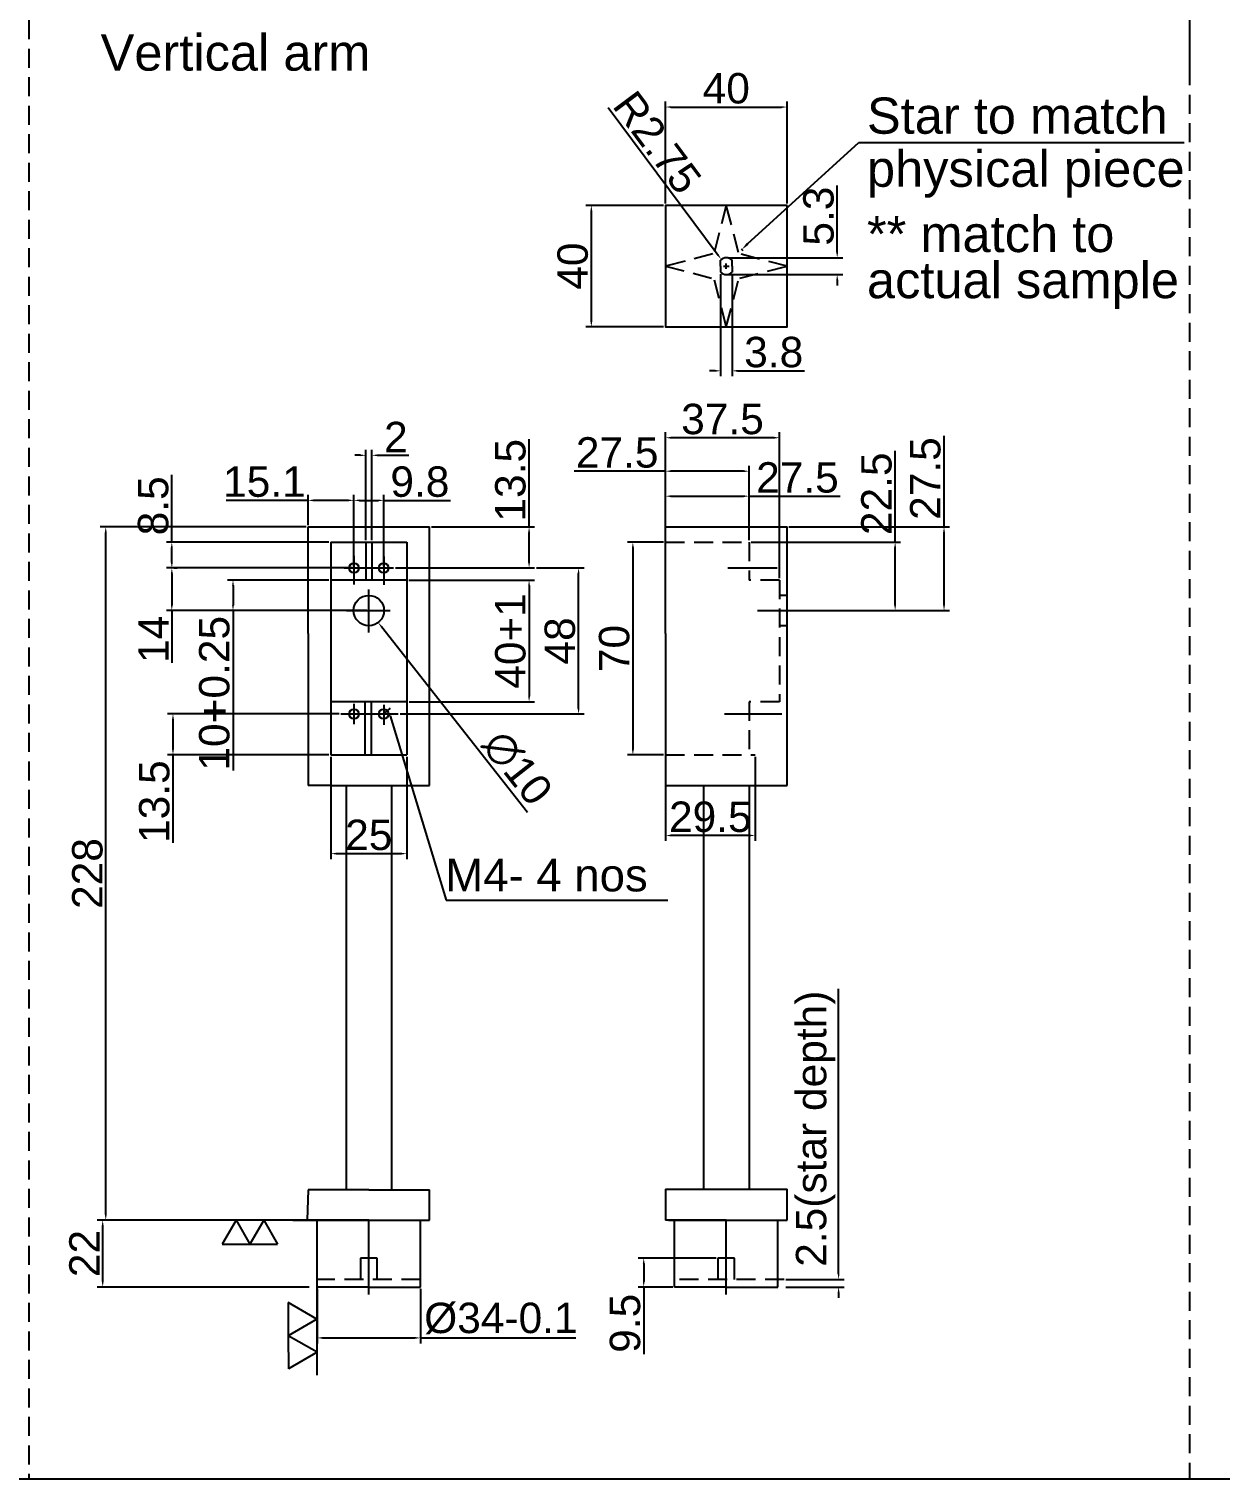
# Model space of a CAD drawing. Header units: millimetres. Extents: x 6534 to 7770, y 230 to 1103.
# Drawn here: x 6971.5 to 7363.4, y 229.9 to 706.8 of the extents above; entities that cross this region are included whole.
import ezdxf

# ---------------------------------------------------------------- set-up
doc = ezdxf.new("R2010")
doc.units = ezdxf.units.MM
doc.header["$LTSCALE"] = 25
doc.header["$MEASUREMENT"] = 0
doc.header["$PDMODE"] = 3
doc.header["$PDSIZE"] = 0.05
doc.linetypes.add('CENTER', pattern=[2, 1.25, -0.25, 0.25, -0.25])
doc.linetypes.add('HIDDEN', pattern=[0.375, 0.25, -0.125])
doc.styles.get("Standard").update_dxf_attribs({"font": 'Arial.ttf'})
doc.dimstyles.get("Standard").update_dxf_attribs({"dimtxt": 0.08, "dimasz": 0.18, "dimexe": 0.18, "dimexo": 0.0625, "dimgap": 0.09, "dimtad": 0, "dimtih": 1, "dimtoh": 1, "dimdec": 4, "dimzin": 0, "dimdsep": 46, "dimtxsty": 'Standard', "dimcen": 0.09, "dimadec": 0, "dimazin": 0, "dimtfac": 1, "dimtdec": 4, "dimtofl": 0, "dimtmove": 0, "dimatfit": 3, "dimfxl": 1, "dimtolj": 1, "dimtzin": 0, "dimarcsym": 0})

# ---------------------------------------------------------------- blocks, each defined once
blk = doc.blocks.new('*D9')
at = {"color": 0, "lineweight": -2, "transparency": 16777216}
for p, q in [((7062.7, 543.03), (6994.97, 543.03)), ((6996.77, 316.83), (6996.77, 541.23)), ((7062.7, 315.03), (6994.97, 315.03))]:
    blk.add_line(p, q, dxfattribs=at)
at = {"color": 0, "transparency": 16777216}
for points in [[(6996.47, 541.23), (6997.07, 541.23), (6996.77, 543.03)], [(6996.47, 316.83), (6997.07, 316.83), (6996.77, 315.03)]]:
    blk.add_solid(points, dxfattribs=at)
at = {"layer": 'Defpoints', "color": 0, "transparency": 16777216}
for p in [(6996.77, 543.03), (7063.32, 543.03), (7063.32, 315.03)]:
    blk.add_point(p, dxfattribs=at)
at = {"color": 0, "transparency": 16777216, "insert": (6990.77, 429.03), "char_height": 10, "attachment_point": 5, "rotation": 90}
blk.add_mtext('\\A1;228', dxfattribs=at)
blk = doc.blocks.new('*D10')
at = {"color": 0, "lineweight": -2, "transparency": 16777216}
for p, q in [((7096.45, 525.53), (7137.86, 525.53)), ((7136.06, 523.73), (7136.06, 487.33)), ((7096.57, 485.53), (7137.86, 485.53))]:
    blk.add_line(p, q, dxfattribs=at)
at = {"color": 0, "transparency": 16777216}
for points in [[(7135.76, 523.73), (7136.36, 523.73), (7136.06, 525.53)], [(7135.76, 487.33), (7136.36, 487.33), (7136.06, 485.53)]]:
    blk.add_solid(points, dxfattribs=at)
at = {"layer": 'Defpoints', "color": 0, "transparency": 16777216}
for p in [(7095.82, 525.53), (7095.94, 485.53), (7136.06, 485.53)]:
    blk.add_point(p, dxfattribs=at)
at = {"color": 0, "transparency": 16777216, "insert": (7129.95, 505.53), "char_height": 10, "attachment_point": 5, "rotation": 90}
blk.add_mtext('\\A1;40+1', dxfattribs=at)
blk = doc.blocks.new('*D11')
at = {"color": 0, "lineweight": -2, "transparency": 16777216}
for p, q in [((7136.06, 543.03), (7136.06, 571.94)), ((7103.95, 543.03), (7137.86, 543.03)), ((7136.06, 531.33), (7136.06, 541.23)), ((7092.08, 529.53), (7137.86, 529.53))]:
    blk.add_line(p, q, dxfattribs=at)
at = {"color": 0, "transparency": 16777216}
for points in [[(7135.76, 541.23), (7136.36, 541.23), (7136.06, 543.03)], [(7135.76, 531.33), (7136.36, 531.33), (7136.06, 529.53)]]:
    blk.add_solid(points, dxfattribs=at)
at = {"layer": 'Defpoints', "color": 0, "transparency": 16777216}
for p in [(7103.32, 543.03), (7136.06, 543.03), (7091.46, 529.53)]:
    blk.add_point(p, dxfattribs=at)
at = {"color": 0, "transparency": 16777216, "insert": (7129.95, 558.38), "char_height": 10, "attachment_point": 5, "rotation": 90}
blk.add_mtext('\\A1;13.5', dxfattribs=at)
blk = doc.blocks.new('*D12')
at = {"color": 0, "lineweight": -2, "transparency": 16777216}
for p, q in [((7063.32, 543.65), (7063.32, 553.57)), ((7078.42, 530.15), (7078.42, 553.57)), ((7063.32, 551.77), (7036.42, 551.77)), ((7076.62, 551.77), (7065.12, 551.77))]:
    blk.add_line(p, q, dxfattribs=at)
at = {"color": 0, "transparency": 16777216}
for points in [[(7065.12, 552.07), (7065.12, 551.47), (7063.32, 551.77)], [(7076.62, 552.07), (7076.62, 551.47), (7078.42, 551.77)]]:
    blk.add_solid(points, dxfattribs=at)
at = {"layer": 'Defpoints', "color": 0, "transparency": 16777216}
for p in [(7063.32, 551.77), (7063.32, 543.03), (7078.42, 529.53)]:
    blk.add_point(p, dxfattribs=at)
at = {"color": 0, "transparency": 16777216, "insert": (7048.97, 557.87), "char_height": 10, "attachment_point": 5}
blk.add_mtext('\\A1;15.1', dxfattribs=at)
blk = doc.blocks.new('*D13')
at = {"color": 0, "lineweight": -2, "transparency": 16777216}
for p, q in [((7078.42, 552.39), (7078.42, 553.57)), ((7088.22, 530.15), (7088.22, 553.57)), ((7080.22, 551.77), (7086.42, 551.77)), ((7088.22, 551.77), (7110.25, 551.77))]:
    blk.add_line(p, q, dxfattribs=at)
at = {"color": 0, "transparency": 16777216}
for points in [[(7080.22, 552.07), (7080.22, 551.47), (7078.42, 551.77)], [(7086.42, 552.07), (7086.42, 551.47), (7088.22, 551.77)]]:
    blk.add_solid(points, dxfattribs=at)
at = {"layer": 'Defpoints', "color": 0, "transparency": 16777216}
for p in [(7078.42, 551.77), (7088.22, 551.77), (7088.22, 529.53)]:
    blk.add_point(p, dxfattribs=at)
at = {"color": 0, "transparency": 16777216, "insert": (7100.13, 557.87), "char_height": 10, "attachment_point": 5}
blk.add_mtext('\\A1;9.8', dxfattribs=at)
blk = doc.blocks.new('*D14')
at = {"color": 0, "lineweight": -2, "transparency": 16777216}
for p, q in [((7082.32, 538.65), (7082.32, 568.39)), ((7084.32, 538.65), (7084.32, 568.39)), ((7080.52, 566.59), (7078.72, 566.59)), ((7086.12, 566.59), (7096.54, 566.59))]:
    blk.add_line(p, q, dxfattribs=at)
at = {"color": 0, "transparency": 16777216}
for points in [[(7080.52, 566.89), (7080.52, 566.29), (7082.32, 566.59)], [(7086.12, 566.89), (7086.12, 566.29), (7084.32, 566.59)]]:
    blk.add_solid(points, dxfattribs=at)
at = {"layer": 'Defpoints', "color": 0, "transparency": 16777216}
for p in [(7084.32, 566.59), (7082.32, 538.03), (7084.32, 538.03)]:
    blk.add_point(p, dxfattribs=at)
at = {"color": 0, "transparency": 16777216, "insert": (7092.23, 572.61), "char_height": 10, "attachment_point": 5}
blk.add_mtext('\\A1;2', dxfattribs=at)
blk = doc.blocks.new('*D15')
at = {"color": 0, "lineweight": -2, "transparency": 16777216}
for p, q in [((7138.48, 529.53), (7154.14, 529.53)), ((7152.34, 483.33), (7152.34, 527.73)), ((7093.62, 481.53), (7154.14, 481.53))]:
    blk.add_line(p, q, dxfattribs=at)
at = {"color": 0, "transparency": 16777216}
for points in [[(7152.04, 527.73), (7152.64, 527.73), (7152.34, 529.53)], [(7152.04, 483.33), (7152.64, 483.33), (7152.34, 481.53)]]:
    blk.add_solid(points, dxfattribs=at)
at = {"layer": 'Defpoints', "color": 0, "transparency": 16777216}
for p in [(7137.86, 529.53), (7152.34, 529.53), (7093, 481.53)]:
    blk.add_point(p, dxfattribs=at)
at = {"color": 0, "transparency": 16777216, "insert": (7146.23, 505.53), "char_height": 10, "attachment_point": 5, "rotation": 90}
blk.add_mtext('\\A1;48', dxfattribs=at)
blk = doc.blocks.new('*D16')
at = {"color": 0, "lineweight": -2, "transparency": 16777216}
for p, q in [((7180.33, 538.03), (7168.41, 538.03)), ((7170.21, 536.23), (7170.21, 469.83)), ((7180.33, 468.03), (7168.41, 468.03))]:
    blk.add_line(p, q, dxfattribs=at)
at = {"color": 0, "transparency": 16777216}
for points in [[(7169.91, 536.23), (7170.51, 536.23), (7170.21, 538.03)], [(7169.91, 469.83), (7170.51, 469.83), (7170.21, 468.03)]]:
    blk.add_solid(points, dxfattribs=at)
at = {"layer": 'Defpoints', "color": 0, "transparency": 16777216}
for p in [(7180.95, 538.03), (7170.21, 468.03), (7180.95, 468.03)]:
    blk.add_point(p, dxfattribs=at)
at = {"color": 0, "transparency": 16777216, "insert": (7164.1, 503.03), "char_height": 10, "attachment_point": 5, "rotation": 90}
blk.add_mtext('\\A1;70', dxfattribs=at)
blk = doc.blocks.new('*D17')
at = {"color": 0, "lineweight": -2, "transparency": 16777216}
for p, q in [((7256.51, 538.03), (7256.51, 568.05)), ((7209.08, 538.03), (7258.31, 538.03)), ((7256.51, 517.33), (7256.51, 536.23)), ((7225.73, 515.53), (7258.31, 515.53))]:
    blk.add_line(p, q, dxfattribs=at)
at = {"color": 0, "transparency": 16777216}
for points in [[(7256.21, 536.23), (7256.81, 536.23), (7256.51, 538.03)], [(7256.21, 517.33), (7256.81, 517.33), (7256.51, 515.53)]]:
    blk.add_solid(points, dxfattribs=at)
at = {"layer": 'Defpoints', "color": 0, "transparency": 16777216}
for p in [(7208.45, 538.03), (7256.51, 538.03), (7225.1, 515.53)]:
    blk.add_point(p, dxfattribs=at)
at = {"color": 0, "transparency": 16777216, "insert": (7250.4, 553.94), "char_height": 10, "attachment_point": 5, "rotation": 90}
blk.add_mtext('\\A1;22.5', dxfattribs=at)
blk = doc.blocks.new('*D18')
at = {"color": 0, "lineweight": -2, "transparency": 16777216}
for p, q in [((7082.42, 515.53), (7084.22, 515.53)), ((7083.32, 514.63), (7083.32, 516.43)), ((7135.58, 449.13), (7087.53, 510.18))]:
    blk.add_line(p, q, dxfattribs=at)
at = {"color": 0, "transparency": 16777216}
blk.add_solid([(7087.76, 510.37), (7087.29, 510), (7086.41, 511.6)], dxfattribs=at)
at = {"layer": 'Defpoints', "color": 0, "transparency": 16777216}
for p in [(7080.23, 519.46), (7086.41, 511.6)]:
    blk.add_point(p, dxfattribs=at)
at = {"color": 0, "transparency": 16777216, "insert": (7132.2, 463.75), "char_height": 10, "attachment_point": 5, "rotation": 308.204}
blk.add_mtext('\\A1;∅10', dxfattribs=at)
blk = doc.blocks.new('*D19')
at = {"color": 0, "lineweight": -2, "transparency": 16777216}
for p, q in [((7180.95, 543.65), (7180.95, 554.95)), ((7208.45, 538.65), (7208.45, 554.95)), ((7182.75, 553.15), (7206.65, 553.15)), ((7208.45, 553.15), (7238.47, 553.15))]:
    blk.add_line(p, q, dxfattribs=at)
at = {"color": 0, "transparency": 16777216}
for points in [[(7182.75, 553.45), (7182.75, 552.85), (7180.95, 553.15)], [(7206.65, 553.45), (7206.65, 552.85), (7208.45, 553.15)]]:
    blk.add_solid(points, dxfattribs=at)
at = {"layer": 'Defpoints', "color": 0, "transparency": 16777216}
for p in [(7208.45, 553.15), (7180.95, 543.03), (7208.45, 538.03)]:
    blk.add_point(p, dxfattribs=at)
at = {"color": 0, "transparency": 16777216, "insert": (7224.36, 559.25), "char_height": 10, "attachment_point": 5}
blk.add_mtext('\\A1;27.5', dxfattribs=at)
blk = doc.blocks.new('*D20')
at = {"color": 0, "lineweight": -2, "transparency": 16777216}
for p, q in [((7180.95, 538.65), (7180.95, 574.16)), ((7216.65, 572.36), (7182.75, 572.36)), ((7218.45, 526.15), (7218.45, 574.16))]:
    blk.add_line(p, q, dxfattribs=at)
at = {"color": 0, "transparency": 16777216}
for points in [[(7182.75, 572.66), (7182.75, 572.06), (7180.95, 572.36)], [(7216.65, 572.66), (7216.65, 572.06), (7218.45, 572.36)]]:
    blk.add_solid(points, dxfattribs=at)
at = {"layer": 'Defpoints', "color": 0, "transparency": 16777216}
for p in [(7180.95, 572.36), (7180.95, 538.03), (7218.45, 525.53)]:
    blk.add_point(p, dxfattribs=at)
at = {"color": 0, "transparency": 16777216, "insert": (7199.7, 578.47), "char_height": 10, "attachment_point": 5}
blk.add_mtext('\\A1;37.5', dxfattribs=at)
blk = doc.blocks.new('*D21')
at = {"color": 0, "lineweight": -2, "transparency": 16777216}
for p, q in [((7077.8, 529.53), (7016.71, 529.53)), ((7018.51, 527.73), (7018.51, 517.33)), ((7082.7, 515.53), (7016.71, 515.53)), ((7018.51, 515.53), (7018.51, 498.38))]:
    blk.add_line(p, q, dxfattribs=at)
at = {"color": 0, "transparency": 16777216}
for points in [[(7018.21, 527.73), (7018.81, 527.73), (7018.51, 529.53)], [(7018.21, 517.33), (7018.81, 517.33), (7018.51, 515.53)]]:
    blk.add_solid(points, dxfattribs=at)
at = {"layer": 'Defpoints', "color": 0, "transparency": 16777216}
for p in [(7078.42, 529.53), (7018.51, 515.53), (7083.32, 515.53)]:
    blk.add_point(p, dxfattribs=at)
at = {"color": 0, "transparency": 16777216, "insert": (7012.49, 506.05), "char_height": 10, "attachment_point": 5, "rotation": 90}
blk.add_mtext('\\A1;14', dxfattribs=at)
blk = doc.blocks.new('*D22')
at = {"color": 0, "lineweight": -2, "transparency": 16777216}
for p, q in [((7018.51, 538.03), (7018.51, 560.12)), ((7070.2, 538.03), (7016.71, 538.03)), ((7018.51, 531.33), (7018.51, 536.23)), ((7019.14, 529.53), (7020.31, 529.53))]:
    blk.add_line(p, q, dxfattribs=at)
at = {"color": 0, "transparency": 16777216}
for points in [[(7018.21, 536.23), (7018.81, 536.23), (7018.51, 538.03)], [(7018.21, 531.33), (7018.81, 531.33), (7018.51, 529.53)]]:
    blk.add_solid(points, dxfattribs=at)
at = {"layer": 'Defpoints', "color": 0, "transparency": 16777216}
for p in [(7018.51, 538.03), (7070.82, 538.03), (7018.51, 529.53)]:
    blk.add_point(p, dxfattribs=at)
at = {"color": 0, "transparency": 16777216, "insert": (7012.41, 549.97), "char_height": 10, "attachment_point": 5, "rotation": 90}
blk.add_mtext('\\A1;8.5', dxfattribs=at)
blk = doc.blocks.new('*D23')
at = {"color": 0, "lineweight": -2, "transparency": 16777216}
for p, q in [((7073.53, 481.53), (7017.09, 481.53)), ((7018.89, 479.73), (7018.89, 469.83)), ((7070.2, 468.03), (7017.09, 468.03)), ((7018.89, 468.03), (7018.89, 439.12))]:
    blk.add_line(p, q, dxfattribs=at)
at = {"color": 0, "transparency": 16777216}
for points in [[(7018.59, 479.73), (7019.19, 479.73), (7018.89, 481.53)], [(7018.59, 469.83), (7019.19, 469.83), (7018.89, 468.03)]]:
    blk.add_solid(points, dxfattribs=at)
at = {"layer": 'Defpoints', "color": 0, "transparency": 16777216}
for p in [(7074.16, 481.53), (7018.89, 468.03), (7070.82, 468.03)]:
    blk.add_point(p, dxfattribs=at)
at = {"color": 0, "transparency": 16777216, "insert": (7012.78, 452.67), "char_height": 10, "attachment_point": 5, "rotation": 90}
blk.add_mtext('\\A1;13.5', dxfattribs=at)
blk = doc.blocks.new('*D24')
at = {"color": 0, "lineweight": -2, "transparency": 16777216}
for p, q in [((7199.07, 626.18), (7199.07, 592.58)), ((7202.84, 626.18), (7202.84, 592.58)), ((7197.27, 594.38), (7195.47, 594.38)), ((7204.64, 594.38), (7226.66, 594.38))]:
    blk.add_line(p, q, dxfattribs=at)
at = {"color": 0, "transparency": 16777216}
for points in [[(7197.27, 594.68), (7197.27, 594.08), (7199.07, 594.38)], [(7204.64, 594.68), (7204.64, 594.08), (7202.84, 594.38)]]:
    blk.add_solid(points, dxfattribs=at)
at = {"layer": 'Defpoints', "color": 0, "transparency": 16777216}
for p in [(7199.07, 626.81), (7202.84, 626.81), (7202.84, 594.38)]:
    blk.add_point(p, dxfattribs=at)
at = {"color": 0, "transparency": 16777216, "insert": (7216.55, 600.49), "char_height": 10, "attachment_point": 5}
blk.add_mtext('\\A1;3.8', dxfattribs=at)
blk = doc.blocks.new('*D25')
at = {"color": 0, "lineweight": -2, "transparency": 16777216}
for p, q in [((7237.44, 633.36), (7237.44, 655.36)), ((7201.58, 631.56), (7239.24, 631.56)), ((7201.58, 626.06), (7239.24, 626.06)), ((7237.44, 624.26), (7237.44, 622.46))]:
    blk.add_line(p, q, dxfattribs=at)
at = {"color": 0, "transparency": 16777216}
for points in [[(7237.14, 633.36), (7237.74, 633.36), (7237.44, 631.56)], [(7237.14, 624.26), (7237.74, 624.26), (7237.44, 626.06)]]:
    blk.add_solid(points, dxfattribs=at)
at = {"layer": 'Defpoints', "color": 0, "transparency": 16777216}
for p in [(7200.95, 631.56), (7237.44, 631.56), (7200.95, 626.06)]:
    blk.add_point(p, dxfattribs=at)
at = {"color": 0, "transparency": 16777216, "insert": (7231.33, 645.26), "char_height": 10, "attachment_point": 5, "rotation": 90}
blk.add_mtext('\\A1;5.3', dxfattribs=at)
blk = doc.blocks.new('*D26')
at = {"color": 0, "lineweight": -2, "transparency": 16777216}
for p, q in [((7162.1, 680.94), (7198.23, 632.45)), ((7200.95, 627.91), (7200.95, 629.71)), ((7200.05, 628.81), (7201.85, 628.81))]:
    blk.add_line(p, q, dxfattribs=at)
at = {"color": 0, "transparency": 16777216}
blk.add_solid([(7198.47, 632.63), (7197.99, 632.27), (7199.31, 631.01)], dxfattribs=at)
at = {"layer": 'Defpoints', "color": 0, "transparency": 16777216}
for p in [(7199.31, 631.01), (7200.95, 628.81)]:
    blk.add_point(p, dxfattribs=at)
at = {"color": 0, "transparency": 16777216, "insert": (7178.24, 669.5), "char_height": 10, "attachment_point": 5, "rotation": 306.6957}
blk.add_mtext('\\A1;R2.75', dxfattribs=at)
blk = doc.blocks.new('*D27')
at = {"color": 0, "lineweight": -2, "transparency": 16777216}
for p, q in [((7062.7, 315.03), (6993.97, 315.03)), ((6995.77, 294.83), (6995.77, 313.23)), ((7063.7, 293.03), (6993.97, 293.03))]:
    blk.add_line(p, q, dxfattribs=at)
at = {"color": 0, "transparency": 16777216}
for points in [[(6995.47, 313.23), (6996.07, 313.23), (6995.77, 315.03)], [(6995.47, 294.83), (6996.07, 294.83), (6995.77, 293.03)]]:
    blk.add_solid(points, dxfattribs=at)
at = {"layer": 'Defpoints', "color": 0, "transparency": 16777216}
for p in [(6995.77, 315.03), (7063.32, 315.03), (7064.32, 293.03)]:
    blk.add_point(p, dxfattribs=at)
at = {"color": 0, "transparency": 16777216, "insert": (6989.75, 304.03), "char_height": 10, "attachment_point": 5, "rotation": 90}
blk.add_mtext('\\A1;22', dxfattribs=at)
blk = doc.blocks.new('*D28')
at = {"color": 0, "lineweight": -2, "transparency": 16777216}
for p, q in [((7180.95, 649.43), (7180.95, 682.94)), ((7220.95, 649.43), (7220.95, 682.94)), ((7182.75, 681.14), (7219.15, 681.14))]:
    blk.add_line(p, q, dxfattribs=at)
at = {"color": 0, "transparency": 16777216}
for points in [[(7182.75, 681.44), (7182.75, 680.84), (7180.95, 681.14)], [(7219.15, 681.44), (7219.15, 680.84), (7220.95, 681.14)]]:
    blk.add_solid(points, dxfattribs=at)
at = {"layer": 'Defpoints', "color": 0, "transparency": 16777216}
for p in [(7220.95, 681.14), (7180.95, 648.81), (7220.95, 648.81)]:
    blk.add_point(p, dxfattribs=at)
at = {"color": 0, "transparency": 16777216, "insert": (7200.95, 687.25), "char_height": 10, "attachment_point": 5}
blk.add_mtext('\\A1;40', dxfattribs=at)
blk = doc.blocks.new('*D29')
at = {"color": 0, "lineweight": -2, "transparency": 16777216}
for p, q in [((7180.33, 648.81), (7154.74, 648.81)), ((7156.54, 647.01), (7156.54, 610.61)), ((7180.33, 608.81), (7154.74, 608.81))]:
    blk.add_line(p, q, dxfattribs=at)
at = {"color": 0, "transparency": 16777216}
for points in [[(7156.24, 647.01), (7156.84, 647.01), (7156.54, 648.81)], [(7156.24, 610.61), (7156.84, 610.61), (7156.54, 608.81)]]:
    blk.add_solid(points, dxfattribs=at)
at = {"layer": 'Defpoints', "color": 0, "transparency": 16777216}
for p in [(7180.95, 648.81), (7156.54, 608.81), (7180.95, 608.81)]:
    blk.add_point(p, dxfattribs=at)
at = {"color": 0, "transparency": 16777216, "insert": (7150.44, 628.81), "char_height": 10, "attachment_point": 5, "rotation": 90}
blk.add_mtext('\\A1;40', dxfattribs=at)
blk = doc.blocks.new('*D30')
at = {"color": 0, "lineweight": -2, "transparency": 16777216}
for p, q in [((7180.95, 467.4), (7180.95, 439.74)), ((7210.45, 467.4), (7210.45, 439.74)), ((7208.65, 441.54), (7182.75, 441.54))]:
    blk.add_line(p, q, dxfattribs=at)
at = {"color": 0, "transparency": 16777216}
for points in [[(7182.75, 441.84), (7182.75, 441.24), (7180.95, 441.54)], [(7208.65, 441.84), (7208.65, 441.24), (7210.45, 441.54)]]:
    blk.add_solid(points, dxfattribs=at)
at = {"layer": 'Defpoints', "color": 0, "transparency": 16777216}
for p in [(7180.95, 468.03), (7210.45, 468.03), (7180.95, 441.54)]:
    blk.add_point(p, dxfattribs=at)
at = {"color": 0, "transparency": 16777216, "insert": (7195.7, 447.64), "char_height": 10, "attachment_point": 5}
blk.add_mtext('\\A1;29.5', dxfattribs=at)
blk = doc.blocks.new('*D32')
at = {"color": 0, "lineweight": -2, "transparency": 16777216}
for p, q in [((7180.95, 543.65), (7180.95, 563.17)), ((7208.45, 543.65), (7208.45, 563.17)), ((7180.95, 561.37), (7150.93, 561.37)), ((7206.65, 561.37), (7182.75, 561.37))]:
    blk.add_line(p, q, dxfattribs=at)
at = {"color": 0, "transparency": 16777216}
for points in [[(7182.75, 561.67), (7182.75, 561.07), (7180.95, 561.37)], [(7206.65, 561.67), (7206.65, 561.07), (7208.45, 561.37)]]:
    blk.add_solid(points, dxfattribs=at)
at = {"layer": 'Defpoints', "color": 0, "transparency": 16777216}
for p in [(7180.95, 561.37), (7180.95, 543.03), (7208.45, 543.03)]:
    blk.add_point(p, dxfattribs=at)
at = {"color": 0, "transparency": 16777216, "insert": (7165.04, 567.47), "char_height": 10, "attachment_point": 5}
blk.add_mtext('\\A1;27.5', dxfattribs=at)
blk = doc.blocks.new('*D52')
at = {"color": 0, "lineweight": -2, "transparency": 16777216}
for p, q in [((7070.82, 467.4), (7070.82, 433.77)), ((7095.82, 467.4), (7095.82, 433.77)), ((7072.62, 435.57), (7094.02, 435.57))]:
    blk.add_line(p, q, dxfattribs=at)
at = {"color": 0, "transparency": 16777216}
for points in [[(7072.62, 435.87), (7072.62, 435.27), (7070.82, 435.57)], [(7094.02, 435.87), (7094.02, 435.27), (7095.82, 435.57)]]:
    blk.add_solid(points, dxfattribs=at)
at = {"layer": 'Defpoints', "color": 0, "transparency": 16777216}
for p in [(7070.82, 468.03), (7095.82, 468.03), (7095.82, 435.57)]:
    blk.add_point(p, dxfattribs=at)
at = {"color": 0, "transparency": 16777216, "insert": (7083.32, 441.68), "char_height": 10, "attachment_point": 5}
blk.add_mtext('\\A1;25', dxfattribs=at)
blk = doc.blocks.new('*D53')
at = {"color": 0, "lineweight": -2, "transparency": 16777216}
for p, q in [((7070.2, 525.53), (7036.84, 525.53)), ((7038.64, 523.73), (7038.64, 517.33)), ((7070.2, 515.53), (7036.84, 515.53)), ((7038.64, 515.53), (7038.64, 462.92))]:
    blk.add_line(p, q, dxfattribs=at)
at = {"color": 0, "transparency": 16777216}
for points in [[(7038.34, 523.73), (7038.94, 523.73), (7038.64, 525.53)], [(7038.34, 517.33), (7038.94, 517.33), (7038.64, 515.53)]]:
    blk.add_solid(points, dxfattribs=at)
at = {"layer": 'Defpoints', "color": 0, "transparency": 16777216}
for p in [(7070.82, 525.53), (7038.64, 515.53), (7070.82, 515.53)]:
    blk.add_point(p, dxfattribs=at)
at = {"color": 0, "transparency": 16777216, "insert": (7032.53, 488.32), "char_height": 10, "attachment_point": 5, "rotation": 90}
blk.add_mtext('\\A1;10+0.25', dxfattribs=at)
blk = doc.blocks.new('*D89')
at = {"color": 0, "lineweight": -2, "transparency": 16777216}
for p, q in [((7237.91, 297.33), (7237.91, 391.06)), ((7220.58, 295.53), (7239.71, 295.53)), ((7220.58, 293.03), (7239.71, 293.03)), ((7237.91, 291.23), (7237.91, 289.43))]:
    blk.add_line(p, q, dxfattribs=at)
at = {"color": 0, "transparency": 16777216}
for points in [[(7237.61, 297.33), (7238.21, 297.33), (7237.91, 295.53)], [(7237.61, 291.23), (7238.21, 291.23), (7237.91, 293.03)]]:
    blk.add_solid(points, dxfattribs=at)
at = {"layer": 'Defpoints', "color": 0, "transparency": 16777216}
for p in [(7219.95, 295.53), (7219.95, 293.03), (7237.91, 295.53)]:
    blk.add_point(p, dxfattribs=at)
at = {"color": 0, "transparency": 16777216, "insert": (7230.36, 345.1), "char_height": 10, "attachment_point": 5, "rotation": 90}
blk.add_mtext('\\A1;2.5(star depth)', dxfattribs=at)
blk = doc.blocks.new('*D91')
at = {"color": 0, "lineweight": -2, "transparency": 16777216}
for p, q in [((7066.32, 292.4), (7066.32, 274.49)), ((7100.32, 292.4), (7100.32, 274.49)), ((7068.12, 276.29), (7098.52, 276.29)), ((7100.32, 276.29), (7151.47, 276.29))]:
    blk.add_line(p, q, dxfattribs=at)
at = {"color": 0, "transparency": 16777216}
for points in [[(7068.12, 276.59), (7068.12, 275.99), (7066.32, 276.29)], [(7098.52, 276.59), (7098.52, 275.99), (7100.32, 276.29)]]:
    blk.add_solid(points, dxfattribs=at)
at = {"layer": 'Defpoints', "color": 0, "transparency": 16777216}
for p in [(7066.32, 293.03), (7100.32, 293.03), (7100.32, 276.29)]:
    blk.add_point(p, dxfattribs=at)
at = {"color": 0, "transparency": 16777216, "insert": (7126.79, 282.68), "char_height": 10, "attachment_point": 5}
blk.add_mtext('\\A1;%%C34-0.1', dxfattribs=at)
blk = doc.blocks.new('*D92')
at = {"color": 0, "lineweight": -2, "transparency": 16777216}
for p, q in [((7272.59, 543.03), (7272.59, 573.05)), ((7221.58, 543.03), (7274.39, 543.03)), ((7272.59, 517.33), (7272.59, 541.23)), ((7221.58, 515.53), (7274.39, 515.53))]:
    blk.add_line(p, q, dxfattribs=at)
at = {"color": 0, "transparency": 16777216}
for points in [[(7272.29, 541.23), (7272.89, 541.23), (7272.59, 543.03)], [(7272.29, 517.33), (7272.89, 517.33), (7272.59, 515.53)]]:
    blk.add_solid(points, dxfattribs=at)
at = {"layer": 'Defpoints', "color": 0, "transparency": 16777216}
for p in [(7220.95, 543.03), (7272.59, 543.03), (7220.95, 515.53)]:
    blk.add_point(p, dxfattribs=at)
at = {"color": 0, "transparency": 16777216, "insert": (7266.49, 558.94), "char_height": 10, "attachment_point": 5, "rotation": 90}
blk.add_mtext('\\A1;27.5', dxfattribs=at)
blk = doc.blocks.new('*D100')
at = {"color": 0, "lineweight": -2, "transparency": 16777216}
for p, q in [((7197.58, 302.53), (7171.98, 302.53)), ((7173.78, 300.73), (7173.78, 294.83)), ((7183.33, 293.03), (7171.98, 293.03)), ((7173.78, 293.03), (7173.78, 270.95))]:
    blk.add_line(p, q, dxfattribs=at)
at = {"color": 0, "transparency": 16777216}
for points in [[(7173.48, 300.73), (7174.08, 300.73), (7173.78, 302.53)], [(7173.48, 294.83), (7174.08, 294.83), (7173.78, 293.03)]]:
    blk.add_solid(points, dxfattribs=at)
at = {"layer": 'Defpoints', "color": 0, "transparency": 16777216}
for p in [(7198.2, 302.53), (7173.78, 293.03), (7183.95, 293.03)]:
    blk.add_point(p, dxfattribs=at)
at = {"color": 0, "transparency": 16777216, "insert": (7167.68, 281.09), "char_height": 10, "attachment_point": 5, "rotation": 90}
blk.add_mtext('\\A1;9.5', dxfattribs=at)

msp = doc.modelspace()

# ---------------------------------------------------------------- linework, layer by layer
at = {"linetype": 'HIDDEN'}
for p, q in [((6971.51409, 1103.42497), (6971.51409, 229.88205)), ((7353.3382, 951.55229), (7353.3382, 694.37387)), ((7353.3382, 741.45593), (7353.3382, 229.88205)), ((7200.95328, 648.80537), (7196.95328, 633.2775)), ((7204.95328, 633.2775), (7200.95328, 648.80537)), ((7196.48114, 632.80537), (7180.95328, 628.80537)), ((7220.95328, 628.80537), (7205.42541, 632.80537)), ((7180.95328, 628.80537), (7196.48114, 624.80537)), ((7205.42541, 624.80537), (7220.95328, 628.80537)), ((7196.95328, 624.33323), (7200.95328, 608.80537)), ((7200.95328, 608.80537), (7204.95328, 624.33323)), ((7180.95328, 538.02616), (7208.45328, 538.02616)), ((7208.45328, 538.02616), (7208.45328, 525.52616)), ((7218.45328, 525.52616), (7208.45328, 525.52616)), ((7218.45328, 525.52616), (7218.45328, 485.52616)), ((7220.95328, 520.52616), (7218.45328, 520.52616)), ((7220.95328, 510.52616), (7218.45328, 510.52616)), ((7208.45328, 485.52616), (7208.45328, 468.02616)), ((7218.45328, 485.52616), (7208.45328, 485.52616)), ((7180.95328, 468.02616), (7210.45328, 468.02616)), ((7100.32137, 295.52616), (7066.32137, 295.52616)), ((7219.95328, 295.52616), (7183.95328, 295.52616))]:
    msp.add_line(p, q, dxfattribs=at)
at = {"color": 1}
for p, q in [((7207.98154, 636.18706), (7244.53224, 669.43187)), ((7244.53224, 669.43187), (7351.61898, 669.43187)), ((7090.30447, 480.93772), (7108.78788, 420.24898)), ((7108.78788, 420.24898), (7181.69126, 420.24898))]:
    msp.add_line(p, q, dxfattribs=at)
for p, q in [((7199.06582, 628.80537), (7199.06582, 630.80537)), ((7202.84073, 628.80537), (7202.84073, 630.80537)), ((7199.06582, 628.80537), (7199.06582, 626.80537)), ((7202.84073, 628.80537), (7202.84073, 626.80537)), ((7063.32137, 508.02616), (7063.32137, 543.02616)), ((7063.32137, 543.02616), (7103.32137, 543.02616)), ((7103.32137, 458.02616), (7103.32137, 543.02616)), ((7180.95328, 508.02616), (7180.95328, 543.02616)), ((7180.95328, 543.02616), (7220.95328, 543.02616)), ((7220.95328, 458.02616), (7220.95328, 543.02616)), ((7070.82137, 538.02616), (7095.82137, 538.02616)), ((7070.82137, 538.02616), (7070.82137, 468.02616)), ((7095.82137, 538.02616), (7095.82137, 468.02616)), ((7201.42599, 529.52616), (7217.65312, 529.52616)), ((7095.82137, 525.52616), (7070.82137, 525.52616)), ((7211.25615, 515.52616), (7225.1034, 515.52616)), ((7063.32137, 508.02616), (7063.32137, 458.02616)), ((7180.95328, 508.02616), (7180.95328, 458.02616)), ((7095.94081, 485.52616), (7070.82137, 485.52616)), ((7088.69673, 481.93194), (7090.50488, 483.4754)), ((7074.15558, 481.52616), (7092.99987, 481.52616)), ((7200.35154, 481.52616), (7219.19583, 481.52616)), ((7070.82137, 468.02616), (7095.82137, 468.02616)), ((7070.82137, 458.02616), (7063.32137, 458.02616)), ((7070.82137, 458.02616), (7095.82137, 458.02616)), ((7075.82137, 458.02616), (7075.82137, 325.02616)), ((7090.82137, 458.02616), (7090.82137, 325.02616)), ((7095.82137, 458.02616), (7103.32137, 458.02616)), ((7180.95328, 458.02616), (7220.95328, 458.02616)), ((7193.45328, 458.02616), (7193.45328, 325.02616)), ((7208.45328, 458.02616), (7208.45328, 325.02616)), ((7063.32137, 325.02616), (7063.00539, 315.02616)), ((7083.32137, 325.02616), (7063.32137, 325.02616)), ((7083.32137, 325.02616), (7103.32137, 325.02616)), ((7103.32137, 315.02616), (7103.32137, 325.02616)), ((7180.95328, 325.25), (7220.95328, 325.25)), ((7180.95328, 325.25), (7180.95328, 315.02616)), ((7220.95328, 315.02616), (7220.95328, 325.25)), ((7063.00539, 315.02616), (7028.6516, 315.02616)), ((7058.32137, 315.02616), (7103.32137, 315.02616)), ((7083.32137, 315.02616), (7063.32137, 315.02616)), ((7066.32137, 293.02616), (7066.32137, 315.02616)), ((7083.32137, 290.52616), (7083.32137, 315.02616)), ((7083.32137, 315.02616), (7103.32137, 315.02616)), ((7100.32137, 293.02616), (7100.32137, 315.02616)), ((7200.95328, 315.02616), (7180.95328, 315.02616)), ((7181.95328, 315.02616), (7219.95328, 315.02616)), ((7183.95328, 293.02616), (7183.95328, 315.02616)), ((7200.95328, 290.52616), (7200.95328, 315.02616)), ((7200.95328, 315.02616), (7220.95328, 315.02616)), ((7217.95328, 293.02616), (7217.95328, 315.02616)), ((7086.07137, 302.52616), (7080.57137, 302.52616)), ((7080.57137, 302.52616), (7080.57137, 295.52616)), ((7086.07137, 295.52616), (7086.07137, 302.52616)), ((7203.70328, 302.52616), (7198.20328, 302.52616)), ((7198.20328, 302.52616), (7198.20328, 295.52616)), ((7203.70328, 295.52616), (7203.70328, 302.52616)), ((7083.32137, 293.02616), (7066.32137, 293.02616)), ((7066.32137, 264.08192), (7066.32137, 293.02616)), ((7083.32137, 293.02616), (7080.57137, 293.02616)), ((7083.32137, 293.02616), (7086.07137, 293.02616)), ((7083.32137, 293.02616), (7100.32137, 293.02616)), ((7200.95328, 293.02616), (7183.95328, 293.02616)), ((7200.95328, 293.02616), (7198.20328, 293.02616)), ((7200.95328, 293.02616), (7203.70328, 293.02616)), ((7200.95328, 293.02616), (7217.95328, 293.02616))]:
    msp.add_line(p, q)
at = {"linetype": 'CENTER'}
for p, q in [((7082.32137, 538.02616), (7082.32137, 525.52616)), ((7084.32137, 538.02616), (7084.32137, 525.52616)), ((7075.23002, 529.52616), (7091.45715, 529.52616)), ((7078.42137, 533.53048), (7078.42137, 524.14231)), ((7088.22137, 533.28731), (7088.22137, 524.02074)), ((7083.32137, 508.29363), (7083.32137, 522.44331)), ((7076.02823, 515.52616), (7090.37548, 515.52616)), ((7078.42137, 484.87169), (7078.42137, 478.16354)), ((7082.05931, 485.52616), (7082.05931, 468.02616)), ((7084.05931, 485.52616), (7084.05931, 468.02616)), ((7088.22137, 484.50695), (7088.22137, 477.92038)), ((6534.27398, 229.88205), (6971.51409, 229.88205))]:
    msp.add_line(p, q, dxfattribs=at)
at = {"color": 7}
for p, q in [((7039.6508, 315.00622), (7035.09455, 307.11456)), ((7039.6508, 315.00622), (7044.19265, 307.13949)), ((7048.7489, 315.03115), (7044.19265, 307.13949)), ((7048.7489, 315.03115), (7053.29076, 307.16442)), ((7035.09455, 307.11456), (7044.19265, 307.13949)), ((7044.19265, 307.13949), (7053.29076, 307.16442)), ((7056.80847, 287.94166), (7056.83839, 277.02394)), ((7066.27846, 282.47416), (7056.80847, 287.94166)), ((7066.27846, 282.47416), (7056.83839, 277.02394)), ((7056.83839, 277.02394), (7056.86831, 266.10621)), ((7066.30838, 271.55644), (7056.83839, 277.02394)), ((7066.30838, 271.55644), (7056.86831, 266.10621))]:
    msp.add_line(p, q, dxfattribs=at)
for points in [[(6534.27398, 229.88205), (7769.58721, 229.88205), (7769.58721, 1103.42497), (6534.27398, 1103.42497)], [(7220.95328, 648.80537), (7180.95328, 648.80537), (7180.95328, 608.80537), (7220.95328, 608.80537)]]:
    msp.add_lwpolyline(points, close=True)
for centre, radius in [((7078.42137, 529.52616), 1.6), ((7088.22137, 529.52616), 1.6), ((7083.32137, 515.52616), 5), ((7078.42137, 481.52616), 1.6), ((7088.22137, 481.52616), 1.6)]:
    msp.add_circle(centre, radius)
for radius, start, end in [(7.5, 41.8103149, 48.1896851), (2.75, 46.6582592, 133.3417408), (2.75, 226.6582592, 313.3417408), (2.75, 226.6582592, 313.3417408)]:
    msp.add_arc((7200.95328, 628.80537), radius, start, end)
msp.add_point((7200.95328, 628.80537))
for points in [[(7207.66153, 636.50344), (7208.30154, 635.87067), (7206.08322, 634.26706)], [(7090.53264, 481.13249), (7090.0763, 480.74294), (7089.13583, 482.30676)]]:
    msp.add_solid(points)

# ---------------------------------------------------------------- texts
msp.add_text('Vertical arm ', height=11.9161137).set_placement((6995.07416, 693.11108))
at = {"color": 1}
for s, height, p in [('Star to match', 11.9161137, (7247.22803, 672.3605)), ('physical piece', 11.9161137, (7247.22803, 654.90445)), ('** match to ', 11.9161137, (7247.22803, 633.43032)), ('actual sample', 11.9161137, (7247.22803, 618.2721)), ('M4- 4 nos', 10.724502, (7108.49306, 423.15836))]:
    msp.add_text(s, height=height, dxfattribs=at).set_placement(p)

# ---------------------------------------------------------------- dimensions: what is measured, and where the dimension line sits
for base, p1, p2, picture, middle in [((7220.95328, 681.13932), (7180.95328, 648.80537), (7220.95328, 648.80537), '*D28', (7200.95328, 687.24505)), ((7180.95328, 572.35826), (7218.45328, 525.52616), (7180.95328, 538.02616), '*D20', (7199.70328, 578.4674)), ((7084.32137, 566.59382), (7082.32137, 538.02616), (7084.32137, 538.02616), '*D14', (7092.2331, 572.61428)), ((7180.95328, 561.36908), (7208.45328, 543.02616), (7180.95328, 543.02616), '*D32', (7165.04277, 567.47481)), ((7063.32137, 551.76557), (7078.42137, 529.52616), (7063.32137, 543.02616), '*D12', (7048.96953, 557.8713)), ((7088.22137, 551.76557), (7078.42137, 551.76557), (7088.22137, 529.52616), '*D13', (7100.1346, 557.8713)), ((7208.45328, 553.1484), (7180.95328, 543.02616), (7208.45328, 538.02616), '*D19', (7224.36378, 559.25413)), ((7095.82137, 435.57159), (7070.82137, 468.02616), (7095.82137, 468.02616), '*D52', (7083.32137, 441.67732)), ((7180.95328, 441.53622), (7210.45328, 468.02616), (7180.95328, 468.02616), '*D30', (7195.70328, 447.64195))]:
    dim = msp.add_linear_dim(base=base, p1=p1, p2=p2, dimstyle='Standard', override={"dimscale": 10, "dimtxt": 1, "dimgap": 0.1, "dimtad": 1, "dimtih": 0, "dimtoh": 0, "dimzin": 15}, dxfattribs=at)
    dim.commit()
    dim.dimension.update_dxf_attribs({"geometry": picture, "text_midpoint": middle})
dim = msp.add_radius_dim(center=(7200.95328, 628.80537), mpoint=(7199.30997, 631.01037), dimstyle='Standard', override={"dimscale": 10, "dimtxt": 1, "dimgap": 0.1, "dimtad": 1, "dimtih": 0, "dimtoh": 0, "dimzin": 15}, dxfattribs=at)
dim.commit()
dim.dimension.update_dxf_attribs({"geometry": '*D26', "text_midpoint": (7173.34353, 665.85248), "dimtype": 164})
for base, p1, p2, text, picture, middle in [((7237.43927, 631.55537), (7200.95328, 626.05537), (7200.95328, 631.55537), '5.3', '*D25', (7231.33013, 645.25837)), ((7038.6395, 515.52616), (7070.82137, 525.52616), (7070.82137, 515.52616), '<>+0.25', '*D53', (7032.53377, 488.32302)), ((7136.05633, 485.52616), (7095.82137, 525.52616), (7095.94081, 485.52616), '<>+1', '*D10', (7129.9506, 505.52616)), ((7237.91039, 295.52616), (7219.95328, 293.02616), (7219.95328, 295.52616), '<>(star depth)', '*D89', (7230.35514, 345.09547))]:
    dim = msp.add_linear_dim(base=base, p1=p1, p2=p2, angle=90, text=text, dimstyle='Standard', override={"dimscale": 10, "dimtxt": 1, "dimgap": 0.1, "dimtad": 1, "dimtih": 0, "dimtoh": 0, "dimzin": 15}, dxfattribs=at)
    dim.commit()
    dim.dimension.update_dxf_attribs({"geometry": picture, "text_midpoint": middle})
for base, p1, p2, override, picture, middle in [((7156.54298, 608.80537), (7180.95328, 648.80537), (7180.95328, 608.80537), {"dimscale": 10, "dimtxt": 1, "dimgap": 0.1, "dimtad": 1, "dimtih": 0, "dimtoh": 0, "dimzin": 15}, '*D29', (7150.43725, 628.80537)), ((7272.59111, 543.02616), (7220.95328, 515.52616), (7220.95328, 543.02616), {"dimscale": 10, "dimtxt": 1, "dimgap": 0.1, "dimtad": 1, "dimtih": 0, "dimtoh": 0, "dimzin": 15}, '*D92', (7266.48538, 558.93667)), ((7136.05633, 543.02616), (7091.45715, 529.52616), (7103.32137, 543.02616), {"dimscale": 10, "dimtxt": 1, "dimgap": 0.1, "dimtad": 1, "dimtih": 0, "dimtoh": 0, "dimzin": 15}, '*D11', (7129.94719, 558.38073)), ((7256.50626, 538.02616), (7225.1034, 515.52616), (7208.45328, 538.02616), {"dimscale": 10, "dimtxt": 1, "dimgap": 0.1, "dimtad": 1, "dimtih": 0, "dimtoh": 0, "dimzin": 15}, '*D17', (7250.40053, 553.93667)), ((7018.51435, 538.02616), (7018.51435, 529.52616), (7070.82137, 538.02616), {"dimscale": 10, "dimtxt": 1, "dimgap": 0.1, "dimtad": 1, "dimtih": 0, "dimtoh": 0, "dimzin": 15}, '*D22', (7012.40862, 549.9735)), ((6996.77401, 543.02616), (7063.32137, 315.02616), (7063.32137, 543.02616), {"dimscale": 10, "dimtxt": 1, "dimtad": 1, "dimtih": 0, "dimzin": 15}, '*D9', (6990.76828, 429.02616)), ((7170.20731, 468.02616), (7180.95328, 538.02616), (7180.95328, 468.02616), {"dimscale": 10, "dimtxt": 1, "dimgap": 0.1, "dimtad": 1, "dimtih": 0, "dimtoh": 0, "dimzin": 15}, '*D16', (7164.10158, 503.02616)), ((7018.51435, 515.52616), (7078.42137, 529.52616), (7083.32137, 515.52616), {"dimscale": 10, "dimtxt": 1, "dimgap": 0.1, "dimtad": 1, "dimtih": 0, "dimtoh": 0, "dimzin": 15}, '*D21', (7012.49389, 506.05495)), ((7152.33609, 529.52616), (7092.99987, 481.52616), (7137.85633, 529.52616), {"dimscale": 10, "dimtxt": 1, "dimgap": 0.1, "dimtad": 1, "dimtih": 0, "dimtoh": 0, "dimzin": 15}, '*D15', (7146.23036, 505.52616)), ((7018.88946, 468.02616), (7074.15558, 481.52616), (7070.82137, 468.02616), {"dimscale": 10, "dimtxt": 1, "dimgap": 0.1, "dimtad": 1, "dimtih": 0, "dimtoh": 0, "dimzin": 15}, '*D23', (7012.78032, 452.67159)), ((6995.77401, 315.02616), (7064.32137, 293.02616), (7063.32137, 315.02616), {"dimscale": 10, "dimtxt": 1, "dimgap": 0.1, "dimtad": 1, "dimtih": 0, "dimtoh": 0, "dimzin": 15}, '*D27', (6989.75354, 304.02616)), ((7173.78276, 293.02616), (7198.20328, 302.52616), (7183.95328, 293.02616), {"dimscale": 10, "dimtxt": 1, "dimgap": 0.1, "dimtad": 1, "dimtih": 0, "dimtoh": 0, "dimzin": 15}, '*D100', (7167.67703, 281.08564))]:
    dim = msp.add_linear_dim(base=base, p1=p1, p2=p2, angle=90, dimstyle='Standard', override=override, dxfattribs=at)
    dim.commit()
    dim.dimension.update_dxf_attribs({"geometry": picture, "text_midpoint": middle})
for base, p1, p2, text, picture, middle in [((7202.84073, 594.38156), (7199.06582, 626.80537), (7202.84073, 626.80537), '3.8', '*D24', (7216.55056, 600.4907)), ((7100.32137, 276.29167), (7066.32137, 293.02616), (7100.32137, 293.02616), '%%C34-0.1', '*D91', (7126.79463, 282.67707))]:
    dim = msp.add_linear_dim(base=base, p1=p1, p2=p2, text=text, dimstyle='Standard', override={"dimscale": 10, "dimtxt": 1, "dimgap": 0.1, "dimtad": 1, "dimtih": 0, "dimtoh": 0, "dimzin": 15}, dxfattribs=at)
    dim.commit()
    dim.dimension.update_dxf_attribs({"geometry": picture, "text_midpoint": middle})
dim = msp.add_diameter_dim_2p(p1=(7080.22905, 519.45523), p2=(7086.41368, 511.59709), dimstyle='Standard', override={"dimscale": 10, "dimtxt": 1, "dimgap": 0.1, "dimtad": 1, "dimtih": 0, "dimtoh": 0, "dimzin": 15}, dxfattribs=at)
dim.commit()
dim.dimension.update_dxf_attribs({"geometry": '*D18', "text_midpoint": (7127.17742, 459.80302), "dimtype": 163})

doc.saveas('drawing.dxf')
